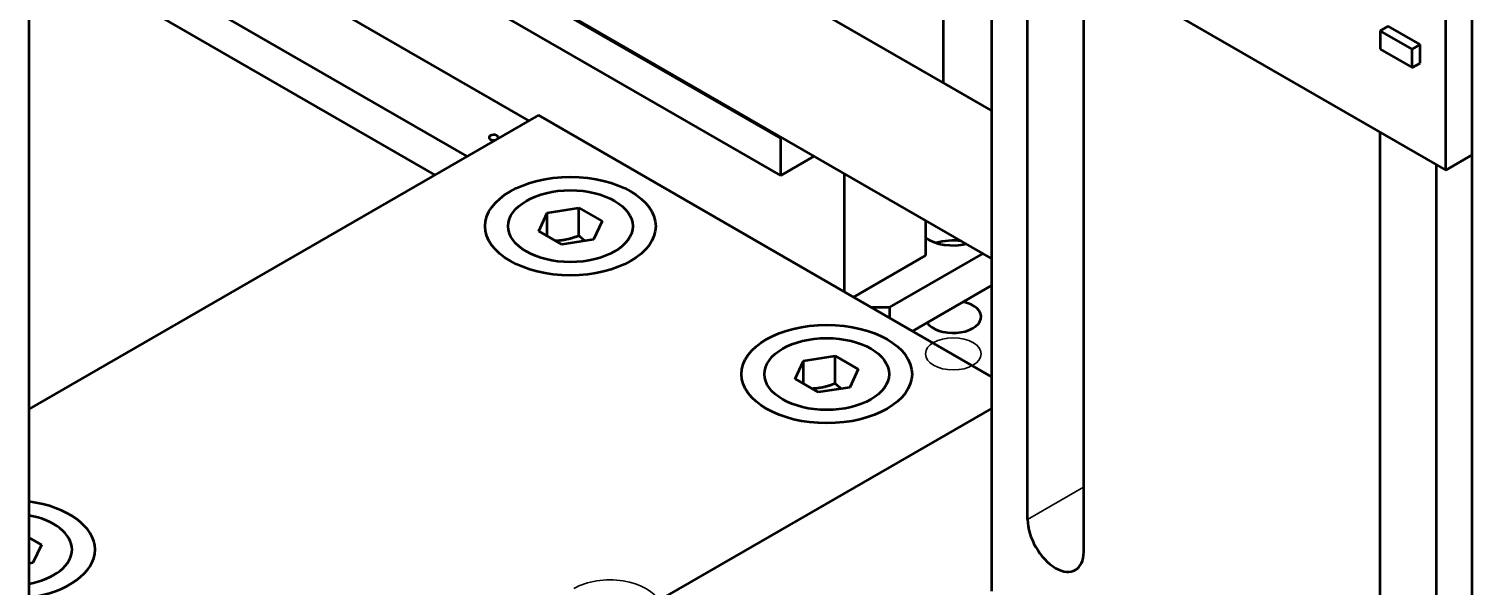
# Model space of a CAD drawing. Header units: millimetres. Extents: x -1328 to 2520, y -765 to 1782.
# Drawn here: x 1572.9 to 1636.6, y 633.8 to 658.4 of the extents above; entities that cross this region are included whole.
import ezdxf

# ---------------------------------------------------------------- set-up
doc = ezdxf.new("R2010")
doc.units = ezdxf.units.MM
doc.header["$LTSCALE"] = 6
for name, color, linetype, lineweight in [('Reference (ISO)', 7, 'Continuous', 35), ('Visible (ISO)', 7, 'Continuous', 50), ('Visible Narrow (ISO)', 7, 'Continuous', 35)]:
    doc.layers.add(name, color=color, linetype=linetype, lineweight=lineweight)

msp = doc.modelspace()

# ---------------------------------------------------------------- linework, layer by layer
at = {"layer": 'Reference (ISO)'}
msp.add_line((1572.896, 706.8), (1572.896, 380.202), dxfattribs=at)
msp.add_ellipse((1613.7, 644.082), major_axis=(1.229, 0), ratio=0.57735, dxfattribs=at)
msp.add_ellipse((1598.545, 632.796), major_axis=(2.25, 0), ratio=0.57735, start_param=5.497787, end_param=8.63938, dxfattribs=at)
at = {"layer": 'Visible (ISO)'}
for p, q in [((1572.896, 708.433), (1572.896, 381.835)), ((1615.389, 654.831), (1594.179, 667.077)), ((1584.614, 665.987), (1606.082, 653.592)), ((1636.602, 621.354), (1636.602, 666.262)), ((1636.602, 652.871), (1636.602, 666.262)), ((1606.082, 651.959), (1583.199, 665.171)), ((1635.436, 652.198), (1635.436, 665.588)), ((1613.749, 664.719), (1635.436, 652.198)), ((1613.27, 656.054), (1613.27, 664.442)), ((1615.389, 663.771), (1615.389, 633.602)), ((1579.738, 663.172), (1594.966, 654.38)), ((1616.98, 636.766), (1616.98, 662.853)), ((1577.009, 661.596), (1592.237, 652.804)), ((1619.455, 661.424), (1619.455, 635.337)), ((1590.823, 651.988), (1575.595, 660.78)), ((1615.389, 648.299), (1594.179, 660.545)), ((1632.536, 658.362), (1632.89, 658.566)), ((1632.536, 658.362), (1632.536, 657.546)), ((1633.951, 657.546), (1632.536, 658.362)), ((1634.304, 657.75), (1632.89, 658.566)), ((1632.536, 657.546), (1633.951, 656.729)), ((1633.951, 657.546), (1634.304, 657.75)), ((1633.951, 656.729), (1633.951, 657.546)), ((1634.304, 656.933), (1634.304, 657.75)), ((1633.951, 656.729), (1634.304, 656.933)), ((1615.389, 654.831), (1613.27, 656.054)), ((1595.387, 654.623), (1572.896, 641.638)), ((1595.387, 654.623), (1615.389, 643.075)), ((1606.082, 653.592), (1606.151, 653.632)), ((1632.536, 627.784), (1632.536, 653.871)), ((1606.082, 651.959), (1606.082, 653.592)), ((1607.566, 652.816), (1606.082, 651.959)), ((1635.011, 652.443), (1635.011, 626.355)), ((1635.436, 652.198), (1636.602, 652.871)), ((1608.878, 652.058), (1608.878, 646.834)), ((1595.781, 650.313), (1597.175, 650.529)), ((1597.175, 650.529), (1598.196, 649.94)), ((1597.175, 649.304), (1597.175, 650.529)), ((1595.407, 649.509), (1595.781, 650.313)), ((1595.781, 649.293), (1595.781, 650.313)), ((1598.196, 649.94), (1597.822, 649.135)), ((1612.47, 649.984), (1612.47, 648.422)), ((1596.428, 648.919), (1595.407, 649.509)), ((1597.822, 649.135), (1596.428, 648.919)), ((1609.299, 646.591), (1612.47, 648.422)), ((1610.906, 646.145), (1615.013, 648.516)), ((1615.389, 647.1), (1611.904, 645.087)), ((1610.08, 646.14), (1610.906, 646.145)), ((1610.906, 645.663), (1610.906, 646.145)), ((1606.721, 642.977), (1607.094, 643.781)), ((1607.094, 643.781), (1608.489, 643.997)), ((1607.094, 642.761), (1607.094, 643.781)), ((1608.489, 643.997), (1609.509, 643.408)), ((1608.489, 642.772), (1608.489, 643.997)), ((1607.742, 642.387), (1606.721, 642.977)), ((1609.509, 643.408), (1609.136, 642.603)), ((1609.136, 642.603), (1607.742, 642.387)), ((1615.389, 641.676), (1584.781, 624.005)), ((1572.896, 635.969), (1573.447, 635.651)), ((1573.447, 635.651), (1573.073, 634.846)), ((1573.073, 634.846), (1572.896, 634.819))]:
    msp.add_line(p, q, dxfattribs=at)
for centre, major_axis, start_param, end_param in [((1593.416, 653.641), (-0.203, 0), 2.705215, 8.290359), ((1613.7, 649.798), (-1.6, 0), 0.693997, 1.943849), ((1613.7, 648.165), (1.6, 0), 1.341644, 2.057488), ((1613.7, 645.715), (1.23, 0), 3.50691, 7.488664), ((1572.053, 635.436), (3.765, 0), 4.938365, 7.628005), ((1572.053, 635.436), (2.75, 0), 5.024172, 7.542199), ((1618.218, 636.051), (0.875, -1.516), 3.926991, 7.068583)]:
    msp.add_ellipse(centre, major_axis=major_axis, ratio=0.57735, start_param=start_param, end_param=end_param, dxfattribs=at)
for centre, major_axis in [((1596.801, 649.724), (-3.765, 0)), ((1596.801, 649.724), (2.75, 0)), ((1608.115, 643.192), (-3.765, 0)), ((1608.115, 643.192), (2.75, 0))]:
    msp.add_ellipse(centre, major_axis=major_axis, ratio=0.57735, dxfattribs=at)
for points, weights in [([(1597.175, 649.304), (1596.638, 649.09), (1596.156, 649.076)], [1, 1.11516383842, 1.05886467072]), ([(1597.447, 649.077), (1597.319, 649.174), (1597.175, 649.304)], [1.05850500864, 1.03917061523, 1]), ([(1608.489, 642.772), (1607.951, 642.558), (1607.47, 642.544)], [1, 1.11516383842, 1.05886467072]), ([(1608.761, 642.545), (1608.632, 642.642), (1608.489, 642.772)], [1.05850500864, 1.03917061523, 1])]:
    msp.add_rational_spline(points, weights, degree=2, dxfattribs=at)
at = {"layer": 'Visible Narrow (ISO)'}
msp.add_line((1616.98, 636.766), (1619.455, 638.195), dxfattribs=at)

doc.saveas('drawing.dxf')
